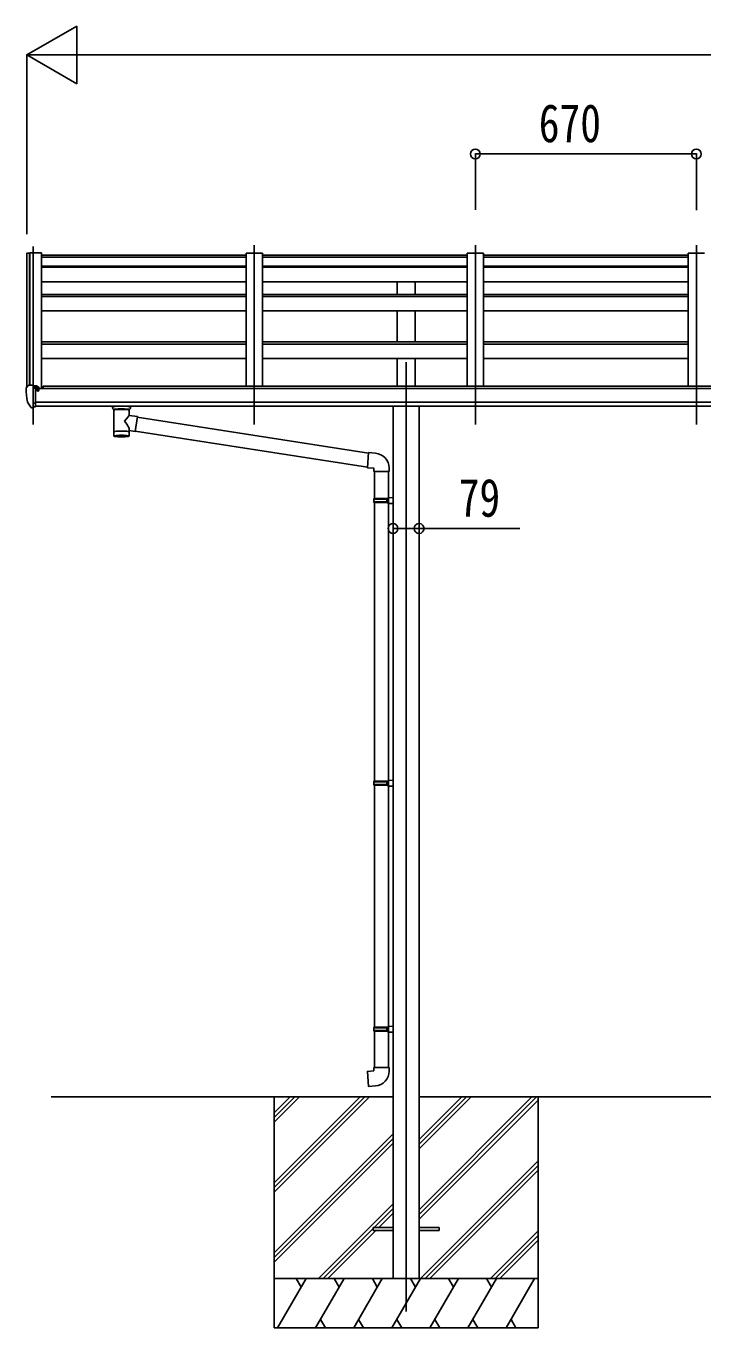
# Model space of a CAD drawing. Units: millimetres, scale not verified. Extents: x -14718 to 14718, y -10395 to 10395.
# Drawn here: x -2397 to -345, y -5034 to -1090 of the extents above; entities that cross this region are included whole.
import ezdxf
from ezdxf.enums import TextEntityAlignment as Align

# ---------------------------------------------------------------- set-up
doc = ezdxf.new("R2010")
doc.units = ezdxf.units.MM
doc.header["$LTSCALE"] = 40
for name, color, linetype in [('0-4_YKK_12', 2, 'Continuous'), ('0-5_YKK_13', 4, 'Continuous'), ('0-6_YKK_A1', 4, 'Continuous'), ('0-7_YKK_D', 6, 'Continuous')]:
    doc.layers.add(name, color=color, linetype=linetype)
doc.styles.add('ＭＳ ゴシック', font='')
doc.styles.get('ＭＳ ゴシック').set_extended_font_data('MS Gothic')

msp = doc.modelspace()

# ---------------------------------------------------------------- linework, layer by layer
at = {"layer": '0-4_YKK_12'}
for p, q in [((-2374.74, -1757.36), (-2374.74, -2297.23)), ((-1704.74, -2297.23), (-1704.74, -1753.38)), ((-1034.74, -2297.23), (-1034.74, -1753.38)), ((-364.74, -2297.23), (-364.74, -1753.38)), ((-1244.74, -2108.26), (-1244.74, -4983.49))]:
    msp.add_line(p, q, dxfattribs=at)
at = {"layer": '0-5_YKK_13'}
for p, q in [((-1729.74, -1783.59), (-2349.74, -1783.59)), ((-1059.74, -1783.59), (-1679.74, -1783.59)), ((-389.74, -1783.59), (-1009.74, -1783.59)), ((-2396.74, -2187.27), (-2396.74, -2187.9)), ((-2389.83, -2178.47), (-2393.9, -2184.28)), ((-2374.74, -2246.4), (-2374.74, -2177.9)), ((-2373.24, -2178.82), (-2374.74, -2178.82)), ((-2368.24, -2187.64), (-2374.74, -2187.24)), ((-2373.24, -2178.82), (-2373.24, -2184.99)), ((-2363.57, -2180.32), (-2373.24, -2179.6)), ((-2373.24, -2182.59), (-2359.24, -2182.64)), ((-2363.77, -2192.82), (-2363.24, -2192.82)), ((-2363.24, -2192.82), (-2362.94, -2192.82)), ((-2362.74, -2182.63), (-2362.74, -2180.73)), ((-2358.24, -2183.75), (-2358.24, -2188.08)), ((-2382.36, -2244.59), (-2392.11, -2229.21)), ((-2376.24, -2246.31), (-2379.95, -2246.08)), ((-2376.24, -2246.31), (-2374.74, -2246.4)), ((-2374.74, -2244.2), (-2374.24, -2244.2)), ((-2374.24, -2244.2), (-2373.74, -2243.2)), ((-2368.24, -2243.2), (-2373.74, -2243.2)), ((-2134.24, -2247.21), (-2134.24, -2241.09)), ((-2080.24, -2247.21), (-2080.24, -2241.09)), ((-2130.14, -2251.71), (-2130.16, -2332)), ((-2084.34, -2269.28), (-2084.34, -2251.7)), ((-2059.12, -2273.19), (-2084.34, -2269.28)), ((-2059.12, -2273.19), (-2066.14, -2318.45)), ((-1358.32, -2383.97), (-2059.43, -2275.2)), ((-2084.33, -2332), (-2084.34, -2315.37)), ((-2084.34, -2315.63), (-2066.14, -2318.45)), ((-1361.99, -2425.91), (-2065.87, -2316.71)), ((-1337.32, -2383.91), (-1358.16, -2382.08)), ((-1342.24, -2439.65), (-1296.24, -2439.65)), ((-1340.24, -2439.65), (-1340.24, -2521.56)), ((-1298.24, -2439.65), (-1298.24, -2519)), ((-1296.24, -2439.65), (-1296.24, -2428.73)), ((-1342.24, -2523.56), (-1341.24, -2521.56)), ((-1342.24, -2523.56), (-1298.24, -2523.56)), ((-1342.24, -2523.56), (-1342.24, -2531.56)), ((-1341.24, -2521.56), (-1298.24, -2521.56)), ((-1302.72, -2523.56), (-1303.15, -2521.56)), ((-1300.24, -2519.06), (-1284.24, -2518.58)), ((-1300.24, -2521.06), (-1300.24, -2519.06)), ((-1300.24, -2521.06), (-1298.24, -2521.06)), ((-1284.24, -2518.58), (-1284.24, -2536.53)), ((-1342.24, -2531.56), (-1298.24, -2531.56)), ((-1342.24, -2531.56), (-1341.24, -2533.56)), ((-1341.24, -2533.56), (-1298.24, -2533.56)), ((-1340.24, -2533.56), (-1340.24, -3377.74)), ((-1300.24, -2536.06), (-1300.24, -2534.06)), ((-1300.24, -2536.06), (-1284.24, -2536.53)), ((-1298.24, -2536.11), (-1298.24, -3375.18)), ((-1342.24, -3379.74), (-1341.24, -3377.74)), ((-1342.24, -3379.74), (-1298.24, -3379.74)), ((-1342.24, -3379.74), (-1342.24, -3387.74)), ((-1342.24, -3387.74), (-1298.24, -3387.74)), ((-1342.24, -3387.74), (-1341.24, -3389.74)), ((-1341.24, -3377.74), (-1298.24, -3377.74)), ((-1341.24, -3389.74), (-1298.24, -3389.74)), ((-1340.24, -3389.74), (-1340.24, -4122.9)), ((-1302.72, -3379.74), (-1303.15, -3377.74)), ((-1300.24, -3375.24), (-1284.24, -3374.77)), ((-1300.24, -3377.24), (-1300.24, -3375.24)), ((-1300.24, -3377.24), (-1298.24, -3377.24)), ((-1300.24, -3392.24), (-1300.24, -3390.24)), ((-1284.24, -3374.77), (-1284.24, -3392.71)), ((-1300.24, -3392.24), (-1284.24, -3392.71)), ((-1298.24, -3392.3), (-1298.24, -4120.34)), ((-1342.24, -4124.9), (-1341.24, -4122.9)), ((-1342.24, -4124.9), (-1298.24, -4124.9)), ((-1342.24, -4124.9), (-1342.24, -4132.9)), ((-1342.24, -4132.9), (-1298.24, -4132.9)), ((-1342.24, -4132.9), (-1341.24, -4134.9)), ((-1341.24, -4122.9), (-1298.24, -4122.9)), ((-1341.24, -4134.9), (-1298.24, -4134.9)), ((-1340.24, -4134.9), (-1340.24, -4244.9)), ((-1302.72, -4124.9), (-1303.15, -4122.9)), ((-1300.24, -4120.4), (-1284.24, -4119.93)), ((-1300.24, -4122.4), (-1300.24, -4120.4)), ((-1300.24, -4122.4), (-1298.24, -4122.4)), ((-1300.24, -4137.4), (-1300.24, -4135.4)), ((-1300.24, -4137.4), (-1284.24, -4137.87)), ((-1298.24, -4137.46), (-1298.24, -4244.9)), ((-1284.24, -4119.93), (-1284.24, -4137.87)), ((-1342.24, -4244.9), (-1296.24, -4244.9)), ((-1342.24, -4254.9), (-1342.24, -4244.9)), ((-1296.24, -4244.9), (-1296.24, -4255.82)), ((-1344.74, -4729.16), (-1284.24, -4729.16)), ((-1344.74, -4729.16), (-1344.74, -4738.16)), ((-1205.24, -4729.16), (-1144.74, -4729.16)), ((-1144.74, -4729.16), (-1144.74, -4738.16)), ((-1344.74, -4738.16), (-1284.24, -4738.16)), ((-1205.24, -4738.16), (-1144.74, -4738.16))]:
    msp.add_line(p, q, dxfattribs=at)
for points in [[(-2374.74, -2177.9), (-2386.74, -2177.9), (-2389.07, -2178.04)], [(-2368.24, -2243.2), (-2368.24, -2184.99), (-2373.24, -2184.99)], [(-2363.57, -2180.32), (-2363.4, -2180.34), (-2363.24, -2180.37), (-2363.1, -2180.41), (-2362.97, -2180.46), (-2362.87, -2180.52), (-2362.8, -2180.59), (-2362.76, -2180.66), (-2362.74, -2180.73)], [(-2362.94, -2191.63), (-2362.94, -2192.82), (-2358.24, -2192.82)], [(-2358.24, -2191.2), (-2358.24, -2192.82), (-2357.77, -2192.82)], [(-2374.74, -2232.51), (-2371.58, -2232.1), (-2368.24, -2231.67)], [(-2134.2, -2247.27), (-2134.23, -2246.91), (-2133.98, -2245.95), (-2133.46, -2245.07), (-2132.66, -2244.23), (-2131.54, -2243.43), (-2130.14, -2242.71)], [(-2134.2, -2247.15), (-2134.23, -2247.51), (-2133.98, -2248.47), (-2133.46, -2249.35), (-2132.66, -2250.19), (-2131.54, -2250.99), (-2130.14, -2251.71)], [(-2084.34, -2242.72), (-2084.11, -2242.81), (-2082.75, -2243.55), (-2081.64, -2244.4), (-2080.88, -2245.26), (-2080.42, -2246.16), (-2080.25, -2247.05)], [(-2084.34, -2251.7), (-2084.11, -2251.6), (-2082.75, -2250.87), (-2081.64, -2250.02), (-2080.88, -2249.16), (-2080.42, -2248.26), (-2080.25, -2247.37)], [(-1358.16, -2382.08), (-1362.16, -2427.91), (-1342.24, -2429.65), (-1342.24, -2439.65)], [(-1302.72, -2523.56), (-1302.72, -2531.56), (-1303.15, -2533.56)], [(-1300.24, -2534.06), (-1298.24, -2534.06), (-1298.24, -2521.06)], [(-1302.72, -3379.74), (-1302.72, -3387.74), (-1303.15, -3389.74)], [(-1300.24, -3390.24), (-1298.24, -3390.24), (-1298.24, -3377.24)], [(-1302.72, -4124.9), (-1302.72, -4132.9), (-1303.15, -4134.9)], [(-1300.24, -4135.4), (-1298.24, -4135.4), (-1298.24, -4122.4)], [(-1337.32, -4300.65), (-1358.16, -4302.47), (-1362.16, -4256.65), (-1342.24, -4254.9)]]:
    msp.add_lwpolyline(points, dxfattribs=at)
for centre, radius, start, end in [((-2393.74, -2187.27), 3, 93, 180), ((-2204.25, -2187.9), 192.49, 180.0008, 192.1233), ((-2389.01, -2179.04), 1, 93.5, 145), ((-2360.74, -2192.82), 2.5, 151.64236, 180), ((-2360.74, -2192.82), 2.5, 0, 151.64236), ((-2389.51, -2227.71), 3, 191.83348, 210), ((-2379.77, -2243.09), 3, 210, 266.5), ((-2117.17, -2292.43), 51.38, 92.46126, 104.61963), ((-2097.29, -2292.43), 51.38, 75.38037, 87.53874), ((-1341.24, -2428.73), 45, 0, 85), ((-1341.24, -4255.82), 45, 275, 0)]:
    msp.add_arc(centre, radius, start, end, dxfattribs=at)
for centre, major_axis, ratio, start_param, end_param in [((-2359.24, -2183.75), (-0.02, 1.1), 0.906239, 4.6917496, 6.2625459), ((-2096.24, -2247.21), (16, 0), 0.361356, 0, 0.0194874), ((-2096.24, -2247.21), (16, 0), 0.361356, 6.2636979, 6.2831853), ((-2107.24, -2252.9), (-22.91, -0.42), 0.072511, 4.711586, 6.2823824), ((-2107.22, -2251.27), (-22.91, -0.42), 0.072511, 4.711586, 6.2823824), ((-2107.27, -2251.28), (22.92, -0.42), 0.07247, 0.0008089, 1.5716053), ((-2107.27, -2252.9), (22.92, -0.42), 0.07247, 0.0008089, 1.5716053), ((-2107.24, -2288.83), (-22.81, 26.62), 0.234429, 3.1563334, 4.5976381), ((-2104.69, -2291.48), (20.32, 22.25), 0.045535, 4.9756507, 6.2441899), ((-2107.24, -2319.56), (22.91, 0), 0.122865, 6.2831853, 9.424778), ((-2107.24, -2332), (22.92, 0), 0.101955, 6.2829723, 9.4248207), ((-2107.24, -2332), (22.92, 0), 0.101955, 3.1415499, 6.2833984)]:
    msp.add_ellipse(centre, major_axis=major_axis, ratio=ratio, start_param=start_param, end_param=end_param, dxfattribs=at)
at = {"layer": '0-6_YKK_A1'}
for p, q in [((-2394.73, -1778.81), (-2394.74, -2184.45)), ((-2393.79, -1777.93), (-2385.96, -1777.52)), ((-2385.74, -1777.59), (-2385.74, -2177.9)), ((-2385.66, -1777.71), (-2385.04, -1779.33)), ((-2349.74, -1777.5), (-2349.74, -2188.08)), ((-2349.74, -1790.5), (-1729.74, -1790.5)), ((-1729.74, -1778.1), (-1729.74, -2181.38)), ((-1679.74, -1778.1), (-1729.74, -1778.1)), ((-1679.74, -1778.1), (-1679.74, -2181.38)), ((-1679.74, -1790.5), (-1059.74, -1790.5)), ((-1059.74, -1778.1), (-1059.74, -2181.38)), ((-1009.74, -1778.1), (-1059.74, -1778.1)), ((-1009.74, -1778.1), (-1009.74, -2181.38)), ((-1009.74, -1790.5), (-389.74, -1790.5)), ((-389.74, -1778.1), (-389.74, -2181.38)), ((-339.74, -1778.1), (-389.74, -1778.1)), ((-2349.74, -1817.22), (-1729.74, -1817.22)), ((-2349.74, -1820.06), (-1729.74, -1820.06)), ((-1679.74, -1817.22), (-1059.74, -1817.22)), ((-1679.74, -1820.06), (-1059.74, -1820.06)), ((-1009.74, -1817.22), (-389.74, -1817.22)), ((-1009.74, -1820.06), (-389.74, -1820.06)), ((-2349.74, -1864.8), (-1729.74, -1864.8)), ((-1679.74, -1864.8), (-1059.74, -1864.8)), ((-1272.24, -1903.33), (-1272.24, -1864.64)), ((-1217.24, -1903.33), (-1217.24, -1864.64)), ((-1009.74, -1864.8), (-389.74, -1864.8)), ((-2349.74, -1903.49), (-1729.74, -1903.49)), ((-2349.74, -1908.78), (-1729.74, -1908.78)), ((-1679.74, -1903.49), (-1059.74, -1903.49)), ((-1679.74, -1908.78), (-1059.74, -1908.78)), ((-1009.74, -1903.49), (-389.74, -1903.49)), ((-1009.74, -1908.78), (-389.74, -1908.78)), ((-2349.74, -1952.86), (-1729.74, -1952.86)), ((-1679.74, -1952.86), (-1059.74, -1952.86)), ((-1272.24, -2046.25), (-1272.24, -1952.7)), ((-1217.24, -2046.25), (-1217.24, -1952.7)), ((-1009.74, -1952.86), (-389.74, -1952.86)), ((-2349.74, -2046.41), (-1729.74, -2046.41)), ((-1679.74, -2046.41), (-1059.74, -2046.41)), ((-1009.74, -2046.41), (-389.74, -2046.41)), ((-2349.74, -2053.21), (-1729.74, -2053.21)), ((-1679.74, -2053.21), (-1059.74, -2053.21)), ((-1009.74, -2053.21), (-389.74, -2053.21)), ((-2349.74, -2096.76), (-1729.74, -2096.76)), ((-1679.74, -2096.76), (-1059.74, -2096.76)), ((-1272.24, -2181.22), (-1272.24, -2096.6)), ((-1217.24, -2181.22), (-1217.24, -2096.6)), ((-1009.74, -2096.76), (-389.74, -2096.76)), ((2978.76, -2188.08), (-2368.24, -2188.08)), ((-2344.74, -2188.08), (-2344.74, -2181.38)), ((2955.26, -2181.38), (-2344.74, -2181.38)), ((-2368.24, -2229.31), (2978.76, -2229.31)), ((2978.76, -2241.15), (-2368.24, -2241.08)), ((-1284.24, -2241.08), (-1284.24, -4883.67)), ((-1205.24, -2241.08), (-1205.24, -4883.67)), ((-2320.74, -4333.66), (-1284.24, -4333.66)), ((-1644.74, -4333.67), (-1644.74, -5033.67)), ((-1644.74, -4594.4), (-1384.01, -4333.67)), ((-1644.74, -4608.54), (-1369.87, -4333.67)), ((-1644.74, -4622.68), (-1355.73, -4333.67)), ((-1644.74, -4410.55), (-1567.86, -4333.67)), ((-1644.74, -4396.41), (-1582, -4333.67)), ((-1644.74, -4382.27), (-1596.14, -4333.67)), ((-1205.24, -4333.66), (1815.76, -4333.66)), ((-1205.24, -4675.4), (-863.51, -4333.67)), ((-1205.24, -4689.54), (-849.37, -4333.67)), ((-1205.24, -4491.55), (-1047.36, -4333.67)), ((-1205.24, -4477.41), (-1061.5, -4333.67)), ((-1205.24, -4463.27), (-1075.64, -4333.67)), ((-844.74, -4333.67), (-844.74, -5033.67)), ((-1205.24, -4703.68), (-844.74, -4343.19)), ((-1644.74, -4806.53), (-1284.24, -4446.03)), ((-1644.74, -4820.67), (-1284.24, -4460.18)), ((-1644.74, -4834.82), (-1284.24, -4474.32)), ((-1201.38, -4883.67), (-844.74, -4527.03)), ((-1187.24, -4883.67), (-844.74, -4541.17)), ((-1173.1, -4883.67), (-844.74, -4555.32)), ((-1509.75, -4883.67), (-1284.24, -4658.16)), ((-1341.1, -4729.16), (-1284.24, -4672.31)), ((-1326.95, -4729.16), (-1284.24, -4686.45)), ((-1495.61, -4883.67), (-1344.74, -4732.81)), ((-1481.46, -4883.67), (-1335.95, -4738.16)), ((-989.25, -4883.67), (-844.74, -4739.16)), ((-975.11, -4883.67), (-844.74, -4753.31)), ((-960.96, -4883.67), (-844.74, -4767.45)), ((-844.74, -4883.67), (-1644.74, -4883.67)), ((-1634.45, -5033.67), (-1547.85, -4883.67)), ((-1562.85, -4909.65), (-1577.85, -4883.67)), ((-1518.98, -5033.67), (-1432.38, -4883.67)), ((-1447.38, -4909.65), (-1462.38, -4883.67)), ((-1403.51, -5033.67), (-1316.91, -4883.67)), ((-1331.91, -4909.65), (-1346.91, -4883.67)), ((-1288.04, -5033.67), (-1201.44, -4883.67)), ((-1216.44, -4909.65), (-1231.44, -4883.67)), ((-1172.57, -5033.67), (-1085.97, -4883.67)), ((-1100.97, -4909.65), (-1115.97, -4883.67)), ((-1057.1, -5033.67), (-970.5, -4883.67)), ((-1000.5, -4883.67), (-985.5, -4909.65)), ((-941.63, -5033.67), (-855.03, -4883.67)), ((-1503.98, -5007.69), (-1488.98, -5033.67)), ((-1388.51, -5007.69), (-1373.51, -5033.67)), ((-1273.04, -5007.69), (-1258.04, -5033.67)), ((-1157.57, -5007.69), (-1142.57, -5033.67)), ((-1042.1, -5007.69), (-1027.1, -5033.67)), ((-926.63, -5007.69), (-911.63, -5033.67)), ((-1644.74, -5033.67), (-844.74, -5033.67))]:
    msp.add_line(p, q, dxfattribs=at)
msp.add_lwpolyline([(-2385.04, -2177.9), (-2385.04, -1777.5), (-2349.74, -1777.5)], dxfattribs=at)
msp.add_circle((-2360.77, -2192.82), 3, dxfattribs=at)
for centre, radius, start, end in [((-2393.74, -1778.93), 1, 93, 173.32986), ((-2385.94, -1777.82), 0.301, 21.06327, 92.86679)]:
    msp.add_arc(centre, radius, start, end, dxfattribs=at)
at = {"layer": '0-7_YKK_D'}
for p, q in [((-2394.74, -1177.53), (-2243.19, -1090.03)), ((-2243.19, -1265.03), (-2243.19, -1090.03)), ((-2394.74, -1720.62), (-2394.74, -1176.53)), ((-2394.74, -1177.53), (-2243.19, -1265.03)), ((-2394.74, -1177.53), (-2091.63, -1177.53)), ((-2219.74, -1177.53), (2830.26, -1177.53)), ((-1034.74, -1646.62), (-1034.74, -1476.53)), ((-1034.74, -1477.53), (-364.74, -1477.53)), ((-364.74, -1647.62), (-364.74, -1476.53)), ((-1284.24, -2612.06), (-1284.24, -2611.06)), ((-1205.24, -2612.06), (-1205.24, -2611.06))]:
    msp.add_line(p, q, dxfattribs=at)
msp.add_lwpolyline([(-1284.24, -2612.06), (-1205.24, -2612.06), (-899.44, -2612.06)], dxfattribs=at)
for centre in [(-1034.74, -1477.53), (-364.74, -1477.53), (-1284.24, -2612.06), (-1205.24, -2612.06)]:
    msp.add_circle(centre, 14.88, dxfattribs=at)

# ---------------------------------------------------------------- texts
at = {"layer": '0-7_YKK_D', "style": 'ＭＳ ゴシック', "width": 0.8}
for s, p in [('670', (-842.54, -1476.53)), ('79', (-1085.24, -2611.06))]:
    msp.add_text(s, height=115.5, dxfattribs=at).set_placement(p, align=Align.BOTTOM_LEFT)

doc.saveas('drawing.dxf')
